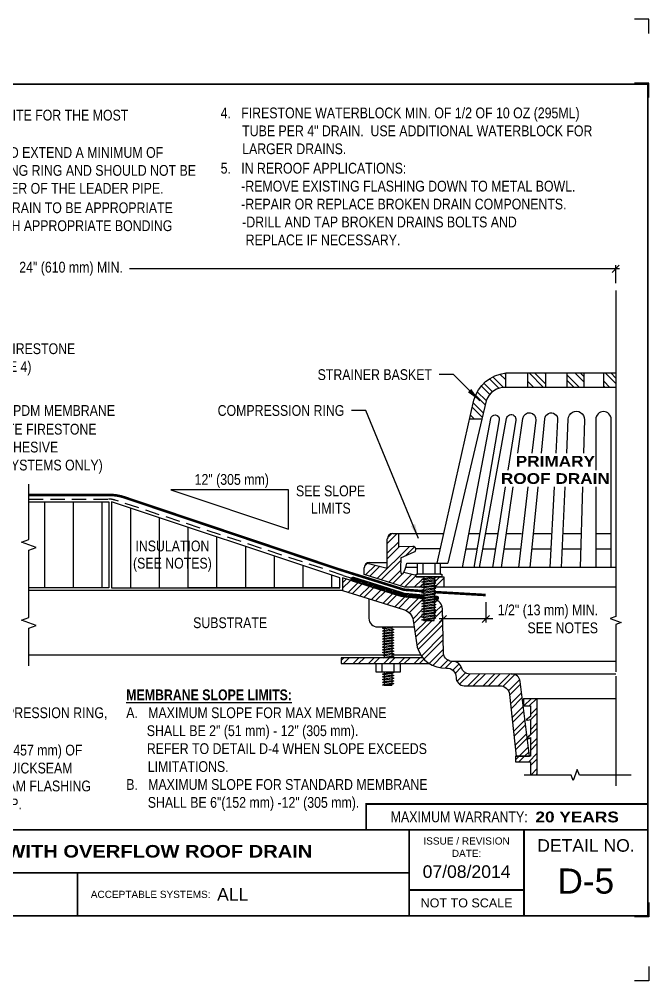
# Model space of a CAD drawing. Header units: inches. Extents: x 255.4 to 275.5, y 113.7 to 130.5.
# Drawn here: x 264.51 to 275.48, y 113.75 to 130.51 of the extents above; entities that cross this region are included whole.
import ezdxf
from ezdxf.enums import TextEntityAlignment as Align

# ---------------------------------------------------------------- set-up
doc = ezdxf.new("R2010")
doc.units = ezdxf.units.IN
doc.header["$MEASUREMENT"] = 0
doc.linetypes.add('HIDDEN', pattern=[0.375, 0.25, -0.125])
doc.layers.get('0').update_dxf_attribs({"linetype": 'CONTINUOUS'})
doc.layers.get('DEFPOINTS').update_dxf_attribs({"linetype": 'CONTINUOUS'})
for name, color, linetype in [('FSBP-ACCESSORY-OTHER', 7, 'CONTINUOUS'), ('FSBP-ADHESIVE', 1, 'HIDDEN'), ('FSBP-ANNO-NOTE', 7, 'CONTINUOUS'), ('FSBP-INSULATION', 7, 'CONTINUOUS'), ('FSBP-MEMBRANE', 7, 'CONTINUOUS'), ('FSBP-SEALANTS', 1, 'CONTINUOUS'), ('FSBP-SUBSTRATE-GENERIC', 9, 'CONTINUOUS'), ('FSBP-TTLB', 7, 'CONTINUOUS'), ('FSBP-TTLB-BORDER', 7, 'CONTINUOUS'), ('FSBP-TTLB-TEXT', 7, 'CONTINUOUS')]:
    doc.layers.add(name, color=color, linetype=linetype)
doc.styles.add('FSBP_ARIAL', font='arial.ttf')
doc.styles.add('FSBP_ARIAL_BOLD', font='')
doc.styles.add('FSBP_ARIAL_NAR', font='ARIALN.TTF')
doc.styles.get('FSBP_ARIAL_BOLD').set_extended_font_data('Arial Black')
doc.dimstyles.new('FSBP-DIM', dxfattribs={"dimtxt": 0.1875, "dimasz": 0.125, "dimexe": 0.0625, "dimexo": 0.125, "dimgap": 0.125, "dimtad": 0, "dimdec": 0, "dimzin": 1, "dimdsep": 46, "dimlunit": 4, "dimtxsty": 'FSBP_ARIAL_NAR', "dimblk": 'OBLIQUE', "dimcen": 0.09375, "dimdle": 0.0625, "dimclrd": 256, "dimclre": 256, "dimclrt": 256, "dimadec": 0, "dimazin": 0, "dimtfac": 1, "dimtdec": 0, "dimtmove": 1, "dimatfit": 3, "dimfxl": 1, "dimtolj": 1, "dimtzin": 0, "dimlwd": -1, "dimlwe": -1, "dimarcsym": 0})
doc.dimstyles.new('FSBP-LEADER', dxfattribs={"dimtxt": 0.1875, "dimasz": 0.25, "dimexe": 0.0625, "dimexo": 0.125, "dimgap": 0.125, "dimtad": 0, "dimtih": 1, "dimtoh": 1, "dimdec": 4, "dimzin": 0, "dimdsep": 46, "dimlunit": 4, "dimtxsty": 'FSBP_ARIAL_NAR', "dimcen": 0.09375, "dimclrd": 256, "dimclre": 256, "dimclrt": 256, "dimadec": 0, "dimazin": 0, "dimtfac": 1, "dimtdec": 4, "dimtofl": 0, "dimtmove": 0, "dimatfit": 3, "dimfxl": 1, "dimtolj": 1, "dimtzin": 0, "dimlwd": -1, "dimlwe": -1, "dimarcsym": 0})
pattern_1 = [(90, (-29.0456, -18.1545), (-0.5, 3e-17), [])]
pattern_2 = [(45, (0, 0), (-0.13258252, 0.13258252), []), (45, (0, 0.09375), (-0.13258252, 0.13258252), [])]

# ---------------------------------------------------------------- blocks, each defined once
blk = doc.blocks.new('TTLB-EPDM_1')
at = {"layer": 'DEFPOINTS', "linetype": 'Continuous', "ltscale": 1.75}
for points in [[(20.016, 13.881), (20.016, 14.131), (19.766, 14.131)], [(20.016, -2.381), (20.016, -2.631), (19.766, -2.631)]]:
    blk.add_lwpolyline(points, dxfattribs=at)
at = {"layer": 'DEFPOINTS', "color": 1}
for points in [[(20.016, 12.766), (20.016, 13.016), (19.766, 13.016)], [(20.016, -1.266), (20.016, -1.516), (19.766, -1.516)]]:
    blk.add_lwpolyline(points, dxfattribs=at)
at = {"layer": 'FSBP-TTLB', "const_width": 0.0312}
blk.add_lwpolyline([(15.09, 0), (20, 0), (20, 0.451), (15.09, 0.451)], close=True, dxfattribs=at)
for points in [[(0, 0), (0, -1.5), (20, -1.5), (20, 0), (0, 0)], [(15.84, 0), (15.84, -1.5)], [(17.841, 0), (17.841, -1.5)], [(20, 0), (20, -1.5)], [(4.825, -0.75), (15.84, -0.75)], [(15.84, -1.049), (17.841, -1.049)]]:
    blk.add_lwpolyline(points, dxfattribs=at)
at = {"layer": 'FSBP-TTLB-BORDER', "const_width": 0.0312}
blk.add_lwpolyline([(20, 0), (20, 13), (0, 13), (0, 0)], dxfattribs=at)
at = {"layer": 'FSBP-TTLB-TEXT', "const_width": 0.0312}
blk.add_lwpolyline([(10.062, -0.75), (10.062, -1.5)], dxfattribs=at)
at = {"layer": 'FSBP-TTLB-TEXT', "style": 'FSBP_ARIAL_NAR'}
blk.add_text('MAXIMUM WARRANTY:', height=0.1875, dxfattribs=at).set_placement((17.905, 0.226), align=Align.MIDDLE_RIGHT)
at = {"layer": 'FSBP-TTLB-TEXT', "style": 'FSBP_ARIAL'}
for s, height, p in [('ISSUE / REVISION', 0.125, (16.841, -0.194)), ('DETAIL NO.', 0.2188, (18.921, -0.272)), ('DATE:', 0.125, (16.841, -0.41)), ('NOT TO SCALE', 0.15625, (16.841, -1.274))]:
    blk.add_text(s, height=height, dxfattribs=at).set_placement(p, align=Align.MIDDLE_CENTER)
blk.add_text('ACCEPTABLE SYSTEMS:', height=0.125, dxfattribs=at).set_placement((10.293, -1.125), align=Align.MIDDLE_LEFT)
at = {"layer": 'FSBP-TTLB-TEXT'}
for tag, height, style, p in [('MAXIMUM_WARRANTY', 0.188, 'FSBP_ARIAL_BOLD', (18.04, 0.224)), ('ACCPT_SYSTEMS', 0.219, 'FSBP_ARIAL', (12.494, -1.125))]:
    blk.add_attdef(tag, text='', height=height, dxfattribs=dict(at, style=style)).set_placement(p, align=Align.MIDDLE_LEFT)
for tag, height, style, p in [('DETAIL_DESCP_LINE_1', 0.219, 'FSBP_ARIAL_BOLD', (10.331, -0.374)), ('ISSUE_REV_DATE', 0.219, 'FSBP_ARIAL', (16.841, -0.728)), ('DETAIL_NUMBER', 0.438, 'FSBP_ARIAL', (18.919, -0.893))]:
    blk.add_attdef(tag, text='', height=height, dxfattribs=dict(at, style=style)).set_placement(p, align=Align.MIDDLE_CENTER)
blk = doc.blocks.new('_OBLIQUE')
at = {"color": 0, "linetype": 'ByBlock'}
blk.add_line((-0.5, -0.5), (0.5, 0.5), dxfattribs=at)
blk = doc.blocks.new('*D4')
at = {"layer": 'DEFPOINTS', "color": 0, "transparency": 16777216}
for p in [(272.638, 120.471), (271.889, 120.054), (271.889, 119.949)]:
    blk.add_point(p, dxfattribs=at)
at = {"layer": 'FSBP-ANNO-NOTE', "transparency": 16777216}
for p, q in [((272.638, 120.346), (272.638, 119.992)), ((272.7, 120.054), (271.827, 120.054)), ((271.889, 120.074), (271.889, 120.117)), ((272.763, 120.054), (272.638, 120.054))]:
    blk.add_line(p, q, dxfattribs=at)
at = {"layer": 'FSBP-ANNO-NOTE', "transparency": 16777216, "xscale": 0.125, "yscale": 0.125, "zscale": 0.125, "rotation": 180}
blk.add_blockref('_OBLIQUE', (271.889, 120.054), dxfattribs=at)
at = {"layer": 'FSBP-ANNO-NOTE', "transparency": 16777216, "xscale": 0.125, "yscale": 0.125, "zscale": 0.125}
blk.add_blockref('_OBLIQUE', (272.638, 120.054), dxfattribs=at)
at = {"layer": 'FSBP-ANNO-NOTE', "transparency": 16777216, "insert": (274.594, 120.054), "char_height": 0.1875, "attachment_point": 6, "style": 'FSBP_ARIAL_NAR'}
blk.add_mtext('\\A1;1/2" (13 mm) MIN.\\PSEE NOTES', dxfattribs=at)
blk = doc.blocks.new('*D5')
at = {"layer": 'DEFPOINTS', "color": 0, "transparency": 16777216}
for p in [(274.903, 126.158), (255.923, 125.855), (274.903, 125.78)]:
    blk.add_point(p, dxfattribs=at)
at = {"layer": 'FSBP-ANNO-NOTE', "transparency": 16777216}
for p, q in [((255.923, 125.98), (255.923, 126.22)), ((274.903, 125.905), (274.903, 126.22)), ((255.86, 126.158), (264.397, 126.158)), ((274.966, 126.158), (266.429, 126.158))]:
    blk.add_line(p, q, dxfattribs=at)
at = {"layer": 'FSBP-ANNO-NOTE', "transparency": 16777216, "xscale": 0.125, "yscale": 0.125, "zscale": 0.125, "rotation": 180}
blk.add_blockref('_OBLIQUE', (255.923, 126.158), dxfattribs=at)
at = {"layer": 'FSBP-ANNO-NOTE', "transparency": 16777216, "xscale": 0.125, "yscale": 0.125, "zscale": 0.125}
blk.add_blockref('_OBLIQUE', (274.903, 126.158), dxfattribs=at)
at = {"layer": 'FSBP-ANNO-NOTE', "transparency": 16777216, "insert": (265.413, 126.158), "char_height": 0.1875, "attachment_point": 5, "style": 'FSBP_ARIAL_NAR'}
blk.add_mtext('\\A1;24" (610 mm) MIN.', dxfattribs=at)

msp = doc.modelspace()

# ---------------------------------------------------------------- hatches: boundary and pattern name
at = {"layer": 'FSBP-ACCESSORY-OTHER'}
h = msp.add_hatch(dxfattribs=at)
h.set_pattern_fill('STEEL', color=9, scale=1.5, angle=90, style=0)
h.set_pattern_definition([(135, (-29.0456, -17.54018), (-0.13258252, -0.13258252), []), (135, (-29.13936, -17.54018), (-0.13258252, -0.13258252), [])])
h.paths.add_polyline_path([(274.694, 124.342), (274.903, 124.342), (274.903, 124.091), (274.694, 124.091)])
h.paths.add_polyline_path([(274.351, 124.091), (274.058, 124.091), (274.058, 124.342), (274.351, 124.342)])
h.paths.add_polyline_path([(273.682, 124.091), (273.372, 124.091), (273.372, 124.342), (273.682, 124.342)])
h.paths.add_polyline_path([(272.645, 123.858), (272.569, 123.534), (272.354, 123.534), (272.429, 123.87, -0.305863), (272.987, 124.342), (272.987, 124.091, 0.338669)])
h = msp.add_hatch(dxfattribs=at)
h.set_pattern_fill('STEEL', color=9, scale=1.5, style=0)
h.set_pattern_definition(pattern_2)
edge = h.paths.add_edge_path()
edge.add_spline(control_points=[(271.245, 120.949), (271.245, 120.949), (271.2, 120.837), (271.154, 120.841), (271.154, 120.978), (271.158, 121.12)], knot_values=[0.018235, 0.018235, 0.018235, 1.018235, 2.018235, 3.018235, 4, 4, 4], degree=2, periodic=0)
edge.add_line((271.158, 121.12), (271.39, 121.224))
edge.add_arc((271.375, 121.269), 0.0474, 288.6155, 456.1049)
edge.add_line((271.37, 121.316), (271.124, 121.309))
edge.add_line((271.124, 121.309), (271.124, 121.543))
edge.add_line((271.124, 121.543), (271.017, 121.543))
edge.add_arc((271.017, 121.449), 0.0937, 90, 180)
edge.add_line((270.923, 121.449), (270.923, 121.045))
edge.add_line((270.923, 121.045), (270.923, 120.94))
edge.add_line((270.923, 120.94), (270.569, 121.029))
edge.add_arc((270.615, 120.947), 0.0937, 119.2776, 180)
edge.add_line((270.521, 120.947), (270.521, 120.932))
edge.add_line((270.521, 120.932), (270.521, 120.828))
edge.add_line((270.521, 120.828), (271.224, 120.606))
edge.add_line((271.224, 120.606), (271.534, 120.606))
edge.add_line((271.534, 120.606), (271.557, 120.618))
edge.add_line((271.557, 120.618), (271.557, 120.642))
edge.add_line((271.557, 120.642), (271.527, 120.649))
edge.add_line((271.527, 120.649), (271.557, 120.665))
edge.add_line((271.557, 120.665), (271.557, 120.689))
edge.add_line((271.557, 120.689), (271.527, 120.696))
edge.add_line((271.527, 120.696), (271.557, 120.712))
edge.add_line((271.557, 120.712), (271.557, 120.736))
edge.add_line((271.557, 120.736), (271.527, 120.743))
edge.add_line((271.527, 120.743), (271.557, 120.76))
edge.add_line((271.557, 120.76), (271.557, 120.79))
edge.add_line((271.557, 120.79), (271.424, 120.79))
edge.add_line((271.424, 120.79), (271.424, 120.815))
edge.add_line((271.424, 120.815), (271.211, 120.868))
h.paths.add_polyline_path([(271.91, 120.79), (271.741, 120.79), (271.741, 120.786), (271.77, 120.778), (271.741, 120.762), (271.741, 120.739), (271.77, 120.731), (271.741, 120.715), (271.741, 120.692), (271.77, 120.684), (271.741, 120.668), (271.741, 120.644), (271.77, 120.637), (271.741, 120.621), (271.741, 120.606), (271.91, 120.606)])
h = msp.add_hatch(dxfattribs=at)
h.set_pattern_fill('STEEL', color=9, scale=1.5, style=0)
h.set_pattern_definition(pattern_2)
h.paths.add_polyline_path([(271.883, 120.23, 0.354397), (271.748, 120.389), (271.741, 120.385), (271.741, 120.362), (271.77, 120.354), (271.741, 120.338), (271.741, 120.315), (271.77, 120.307), (271.741, 120.291), (271.741, 120.268), (271.77, 120.26), (271.741, 120.244), (271.741, 120.22), (271.77, 120.213), (271.741, 120.197), (271.741, 120.173), (271.77, 120.166), (271.741, 120.15), (271.741, 120.126), (271.77, 120.119), (271.741, 120.103), (271.741, 120.079), (271.77, 120.071), (271.741, 120.055), (271.741, 120.029), (271.557, 120.029), (271.527, 120.037), (271.557, 120.053), (271.557, 120.076), (271.527, 120.084), (271.557, 120.1), (271.557, 120.123), (271.527, 120.131), (271.557, 120.147), (271.557, 120.17), (271.527, 120.178), (271.557, 120.194), (271.557, 120.218), (271.527, 120.225), (271.557, 120.241), (271.557, 120.265), (271.527, 120.272), (271.557, 120.288), (271.557, 120.312), (271.527, 120.319), (271.557, 120.335), (271.557, 120.359), (271.527, 120.367), (271.557, 120.383), (271.557, 120.405), (271.29, 120.427, -0.056409), (271.124, 120.459), (270.315, 120.715), (270.143, 120.769), (270.143, 120.551), (271.207, 120.217, -0.291894), (271.374, 120.027), (271.445, 119.562, 0.354042), (271.952, 119.198, -0.43869), (272.12, 119.036, 0.421245), (272.263, 118.89), (272.881, 118.89, -0.389393), (273.053, 118.739), (273.169, 117.66), (273.402, 117.66), (273.238, 118.963, 0.377996), (273.089, 119.095), (272.357, 119.094, -0.347275), (272.214, 119.206, 0.331836), (272.086, 119.312), (272.071, 119.312, -0.39171), (271.899, 119.455)])
h = msp.add_hatch(dxfattribs=at)
h.set_pattern_fill('STEEL', color=9, scale=1.5, style=0)
h.set_pattern_definition(pattern_2)
h.paths.add_polyline_path([(271.65, 119.279, -0.076042), (271.539, 119.379), (270.117, 119.379), (270.117, 119.279)])
h = msp.add_hatch(dxfattribs=at)
h.set_pattern_fill('STEEL', color=9, scale=1.5, style=0)
h.set_pattern_definition(pattern_2)
h.paths.add_polyline_path([(273.417, 118.354), (273.344, 118.298), (273.373, 118.287), (273.415, 118.303), (273.415, 118.036), (273.372, 117.996), (273.372, 117.969), (273.389, 117.969), (273.415, 117.985), (273.415, 117.66), (273.157, 117.66), (273.157, 117.564), (273.415, 117.564), (273.415, 117.333), (273.535, 117.333), (273.535, 118.67), (273.296, 118.67), (273.296, 118.54), (273.417, 118.54)])
at = {"layer": 'FSBP-INSULATION'}
h = msp.add_hatch(dxfattribs=at)
h.set_pattern_fill('LINE', color=256, scale=4, angle=90, style=0)
h.set_pattern_definition(pattern_1)
h.paths.add_polyline_path([(264.678, 122.097), (264.678, 121.441), (264.549, 121.394), (264.807, 121.301), (264.678, 121.254), (264.678, 120.597), (266.073, 120.597), (266.073, 122.097)])
h = msp.add_hatch(dxfattribs=at)
h.set_pattern_fill('LINE', color=256, scale=4, angle=90, style=0)
h.set_pattern_definition(pattern_1)
h.paths.add_polyline_path([(266.119, 122.097), (266.119, 120.597), (270.096, 120.597), (270.096, 120.772)])
h.paths.add_polyline_path([(266.43, 120.815), (267.926, 120.815), (267.926, 121.184), (266.43, 121.184)], flags=24)
h.paths.add_polyline_path([(266.485, 121.181), (267.871, 121.181), (267.871, 121.472), (266.485, 121.472)], flags=24)
at = {"layer": 'FSBP-SEALANTS'}
h = msp.add_hatch(dxfattribs=at)
h.set_pattern_fill('ANSI31', color=256, scale=0.15, style=0)
h.paths.add_polyline_path([(271.784, 120.452, 0.04759), (271.741, 120.46), (271.741, 120.456), (271.77, 120.448), (271.741, 120.432), (271.741, 120.409), (271.77, 120.401), (271.748, 120.389, -0.025406), (271.765, 120.385, 1)])
h.paths.add_polyline_path([(271.557, 120.453), (271.527, 120.461), (271.552, 120.475), (271.295, 120.495, -0.056409), (271.145, 120.525), (270.335, 120.781, 1), (270.315, 120.715), (271.124, 120.459, 0.056409), (271.29, 120.427), (271.557, 120.405), (271.557, 120.406), (271.527, 120.414), (271.557, 120.43)])

# ---------------------------------------------------------------- linework, layer by layer
at = {"layer": 'FSBP-ACCESSORY-OTHER'}
for p, q in [((271.017, 121.543), (271.91, 121.543)), ((270.923, 121.045), (270.923, 121.449)), ((270.569, 121.029), (270.923, 120.94)), ((270.615, 121.041), (270.923, 121.041)), ((270.521, 120.932), (270.521, 120.947)), ((271.424, 120.79), (271.424, 120.837)), ((271.424, 120.837), (271.448, 120.837)), ((271.874, 120.79), (271.424, 120.79)), ((271.741, 120.837), (271.557, 120.837)), ((271.849, 120.837), (271.874, 120.837)), ((271.874, 120.837), (271.874, 120.79))]:
    msp.add_line(p, q, dxfattribs=at)
at = {"layer": 'FSBP-ACCESSORY-OTHER', "linetype": 'Continuous'}
for p, q in [((271.851, 121.279), (271.421, 121.279)), ((272.293, 121.279), (272.487, 121.279)), ((272.588, 121.279), (272.809, 121.279)), ((272.959, 121.279), (273.247, 121.279)), ((273.445, 121.279), (273.772, 121.279)), ((273.973, 121.279), (274.291, 121.279)), ((274.556, 121.279), (274.824, 121.279)), ((271.448, 121.024), (271.849, 121.024)), ((271.849, 120.837), (271.849, 121.024)), ((271.424, 120.79), (271.424, 120.815)), ((271.557, 120.79), (271.557, 120.76)), ((271.557, 120.736), (271.557, 120.712)), ((271.557, 120.689), (271.557, 120.665)), ((271.741, 120.79), (271.741, 120.786)), ((271.741, 120.762), (271.741, 120.739)), ((271.741, 120.715), (271.741, 120.692)), ((271.557, 120.642), (271.557, 120.618)), ((271.557, 120.595), (271.557, 120.571)), ((271.557, 120.547), (271.557, 120.524)), ((271.741, 120.668), (271.741, 120.644)), ((271.741, 120.621), (271.741, 120.597)), ((271.741, 120.574), (271.741, 120.55)), ((271.741, 120.527), (271.741, 120.503)), ((271.557, 120.5), (271.557, 120.477)), ((271.557, 120.453), (271.557, 120.43)), ((271.557, 120.406), (271.557, 120.383)), ((271.557, 120.359), (271.557, 120.335)), ((271.741, 120.479), (271.741, 120.456)), ((271.741, 120.432), (271.741, 120.409)), ((271.741, 120.385), (271.741, 120.362)), ((271.557, 120.312), (271.557, 120.288)), ((271.557, 120.265), (271.557, 120.241)), ((271.557, 120.218), (271.557, 120.194)), ((271.741, 120.338), (271.741, 120.315)), ((271.741, 120.291), (271.741, 120.268)), ((271.741, 120.244), (271.741, 120.22)), ((271.741, 120.197), (271.741, 120.173)), ((271.557, 120.17), (271.557, 120.147)), ((271.557, 120.123), (271.557, 120.1)), ((271.557, 120.076), (271.557, 120.053)), ((271.557, 120.029), (271.741, 120.029)), ((271.741, 120.15), (271.741, 120.126)), ((271.741, 120.103), (271.741, 120.079)), ((271.741, 120.029), (271.741, 120.055)), ((270.87, 119.915), (270.87, 119.907)), ((270.87, 119.883), (270.87, 119.86)), ((271.004, 119.902), (271.004, 119.879)), ((271.004, 119.855), (271.004, 119.832)), ((270.87, 119.836), (270.87, 119.813)), ((270.87, 119.789), (270.87, 119.766)), ((270.87, 119.742), (270.87, 119.719)), ((270.87, 119.695), (270.87, 119.671)), ((271.004, 119.808), (271.004, 119.785)), ((271.004, 119.761), (271.004, 119.738)), ((271.004, 119.714), (271.004, 119.691)), ((270.87, 119.648), (270.87, 119.624)), ((270.87, 119.601), (270.87, 119.577)), ((270.87, 119.553), (270.87, 119.53)), ((271.004, 119.667), (271.004, 119.643)), ((271.004, 119.62), (271.004, 119.596)), ((271.004, 119.573), (271.004, 119.549)), ((271.004, 119.526), (271.004, 119.502)), ((270.87, 119.506), (270.87, 119.483)), ((270.87, 119.459), (270.87, 119.436)), ((270.87, 119.412), (270.87, 119.389)), ((271.004, 119.478), (271.004, 119.455)), ((271.004, 119.431), (271.004, 119.408)), ((271.004, 119.384), (271.004, 119.379)), ((270.833, 119.128), (270.833, 119.279)), ((271.042, 119.128), (271.042, 119.279)), ((270.87, 119.128), (270.87, 119.106)), ((270.87, 119.082), (270.87, 119.059)), ((270.87, 119.035), (270.87, 119.012)), ((271.004, 119.128), (271.004, 119.125)), ((271.004, 119.101), (271.004, 119.078)), ((271.004, 119.054), (271.004, 119.031)), ((270.87, 118.988), (270.87, 118.965)), ((270.87, 118.941), (270.87, 118.918)), ((271.004, 119.007), (271.004, 118.984)), ((271.004, 118.96), (271.004, 118.937)), ((271.004, 118.894), (271.004, 118.913)), ((273.535, 117.333), (273.535, 118.67))]:
    msp.add_line(p, q, dxfattribs=at)
at = {"layer": 'FSBP-ACCESSORY-OTHER'}
for points in [[(271.91, 121.543), (272.429, 123.87, -0.305863), (272.987, 124.342), (274.903, 124.342)], [(274.903, 124.091), (272.987, 124.091, 0.338669), (272.645, 123.858), (271.979, 121.024)], [(272.23, 120.949), (272.724, 123.546, -0.978812), (272.874, 123.527), (272.43, 120.949)], [(272.528, 120.949), (272.999, 123.546, -1.02179), (273.162, 123.519), (273.025, 122.648)], [(273.198, 122.944), (273.285, 123.55, -0.991857), (273.511, 123.521), (273.443, 122.944)], [(273.608, 122.944), (273.666, 123.545, -1.004584), (273.889, 123.523), (273.859, 122.944)], [(274.049, 122.944), (274.075, 123.537, -1.017737), (274.356, 123.526), (274.339, 122.944)], [(274.824, 120.949), (274.824, 123.534, 1), (274.556, 123.534), (274.556, 122.648)], [(271.557, 120.405), (271.29, 120.427, -0.056409), (271.124, 120.459), (270.143, 120.769), (270.143, 120.551), (271.207, 120.217, -0.291894), (271.374, 120.027), (271.445, 119.562, 0.354042), (271.952, 119.198, -0.43869), (272.12, 119.036, 0.421245), (272.263, 118.89), (272.881, 118.89, -0.389393), (273.053, 118.739), (273.169, 117.66), (273.402, 117.66), (273.238, 118.963, 0.377996), (273.089, 119.095), (272.357, 119.094, -0.347275), (272.214, 119.206, 0.361921), (272.071, 119.312, -0.39171), (271.899, 119.455), (271.883, 120.23, 0.354397), (271.748, 120.389)]]:
    msp.add_lwpolyline(points, format="xyb", dxfattribs=at)
for points in [[(272.979, 122.357), (272.757, 120.949)], [(272.912, 120.949), (273.114, 122.357)], [(273.374, 122.357), (273.208, 120.949)], [(273.413, 120.949), (273.55, 122.357)], [(273.828, 122.357), (273.755, 120.949)], [(273.958, 120.949), (274.022, 122.357)], [(274.322, 122.357), (274.282, 120.949)], [(274.556, 122.357), (274.556, 120.949)], [(271.027, 119.915), (271.004, 119.902), (270.87, 119.883), (270.841, 119.891), (270.87, 119.907), (270.925, 119.915)], [(271.538, 119.379), (270.117, 119.379), (270.117, 119.279), (271.649, 119.279)], [(270.853, 119.379), (270.87, 119.389), (271.004, 119.408), (271.034, 119.4), (271.004, 119.384), (270.97, 119.379)]]:
    msp.add_lwpolyline(points, dxfattribs=at)
at = {"layer": 'FSBP-ACCESSORY-OTHER', "linetype": 'Continuous'}
for points in [[(274.903, 120.998), (274.903, 120.098), (274.807, 120.063), (275, 119.992), (274.903, 119.957), (274.903, 119.135)], [(273.296, 118.67), (273.296, 118.54), (273.417, 118.54), (273.417, 118.354), (273.344, 118.298), (273.373, 118.287), (273.415, 118.303), (273.415, 118.036), (273.372, 117.996), (273.372, 117.969), (273.389, 117.969), (273.415, 117.985), (273.415, 117.66), (273.157, 117.66), (273.157, 117.564), (273.415, 117.564), (273.415, 117.333)], [(275.169, 117.333), (274.269, 117.333), (274.233, 117.43), (274.163, 117.237), (274.128, 117.333), (273.305, 117.333)]]:
    msp.add_lwpolyline(points, dxfattribs=at)
at = {"layer": 'FSBP-ACCESSORY-OTHER'}
for points in [[(271.741, 120.786), (271.77, 120.778), (271.741, 120.762), (271.557, 120.736), (271.527, 120.743), (271.557, 120.76)], [(271.741, 120.739), (271.77, 120.731), (271.741, 120.715), (271.557, 120.689), (271.527, 120.696), (271.557, 120.712)], [(271.741, 120.692), (271.77, 120.684), (271.741, 120.668), (271.557, 120.642), (271.527, 120.649), (271.557, 120.665)], [(271.741, 120.644), (271.77, 120.637), (271.741, 120.621), (271.557, 120.595), (271.527, 120.602), (271.557, 120.618)], [(271.741, 120.597), (271.77, 120.59), (271.741, 120.574), (271.557, 120.547), (271.527, 120.555), (271.557, 120.571)], [(271.741, 120.55), (271.77, 120.543), (271.741, 120.527), (271.557, 120.5), (271.527, 120.508), (271.557, 120.524)], [(271.741, 120.503), (271.77, 120.495), (271.741, 120.479), (271.557, 120.453), (271.527, 120.461), (271.557, 120.477)], [(271.741, 120.456), (271.77, 120.448), (271.741, 120.432), (271.557, 120.406), (271.527, 120.414), (271.557, 120.43)], [(271.741, 120.409), (271.77, 120.401), (271.741, 120.385), (271.557, 120.359), (271.527, 120.367), (271.557, 120.383)], [(271.741, 120.362), (271.77, 120.354), (271.741, 120.338), (271.557, 120.312), (271.527, 120.319), (271.557, 120.335)], [(271.741, 120.315), (271.77, 120.307), (271.741, 120.291), (271.557, 120.265), (271.527, 120.272), (271.557, 120.288)], [(271.741, 120.268), (271.77, 120.26), (271.741, 120.244), (271.557, 120.218), (271.527, 120.225), (271.557, 120.241)], [(271.741, 120.22), (271.77, 120.213), (271.741, 120.197), (271.557, 120.17), (271.527, 120.178), (271.557, 120.194)], [(271.741, 120.173), (271.77, 120.166), (271.741, 120.15), (271.557, 120.123), (271.527, 120.131), (271.557, 120.147)], [(271.741, 120.126), (271.77, 120.119), (271.741, 120.103), (271.557, 120.076), (271.527, 120.084), (271.557, 120.1)], [(271.741, 120.079), (271.77, 120.071), (271.741, 120.055), (271.557, 120.029), (271.527, 120.037), (271.557, 120.053)], [(271.004, 119.879), (271.034, 119.871), (271.004, 119.855), (270.87, 119.836), (270.841, 119.844), (270.87, 119.86)], [(271.004, 119.832), (271.034, 119.824), (271.004, 119.808), (270.87, 119.789), (270.841, 119.797), (270.87, 119.813)], [(271.004, 119.785), (271.034, 119.777), (271.004, 119.761), (270.87, 119.742), (270.841, 119.75), (270.87, 119.766)], [(271.004, 119.738), (271.034, 119.73), (271.004, 119.714), (270.87, 119.695), (270.841, 119.702), (270.87, 119.719)], [(271.004, 119.691), (271.034, 119.683), (271.004, 119.667), (270.87, 119.648), (270.841, 119.655), (270.87, 119.671)], [(271.004, 119.643), (271.034, 119.636), (271.004, 119.62), (270.87, 119.601), (270.841, 119.608), (270.87, 119.624)], [(271.004, 119.596), (271.034, 119.589), (271.004, 119.573), (270.87, 119.553), (270.841, 119.561), (270.87, 119.577)], [(271.004, 119.549), (271.034, 119.542), (271.004, 119.526), (270.87, 119.506), (270.841, 119.514), (270.87, 119.53)], [(271.004, 119.502), (271.034, 119.494), (271.004, 119.478), (270.87, 119.459), (270.841, 119.467), (270.87, 119.483)], [(271.004, 119.455), (271.034, 119.447), (271.004, 119.431), (270.87, 119.412), (270.841, 119.42), (270.87, 119.436)], [(271.004, 119.125), (271.034, 119.118), (271.004, 119.101), (270.87, 119.082), (270.841, 119.09), (270.87, 119.106)], [(271.004, 119.078), (271.034, 119.07), (271.004, 119.054), (270.87, 119.035), (270.841, 119.043), (270.87, 119.059)], [(271.004, 119.031), (271.034, 119.023), (271.004, 119.007), (270.87, 118.988), (270.841, 118.996), (270.87, 119.012)], [(271.004, 118.984), (271.034, 118.976), (271.004, 118.96), (270.87, 118.941), (270.841, 118.949), (270.87, 118.965)], [(271.004, 118.937), (271.034, 118.929), (271.004, 118.913), (270.87, 118.894), (270.841, 118.902), (270.87, 118.918)]]:
    msp.add_lwpolyline(points, close=True, dxfattribs=at)
for points in [[(274.903, 125.78, 0), (274.903, 120.92, 0)], [(272.987, 124.091, 0), (272.987, 124.342, 0)], [(273.372, 124.091, 0), (273.372, 124.342, 0)], [(273.682, 124.091, 0), (273.682, 124.342, 0)], [(274.058, 124.091, 0), (274.058, 124.342, 0)], [(274.351, 124.091, 0), (274.351, 124.342, 0)], [(274.694, 124.091, 0), (274.694, 124.342, 0)], [(272.569, 123.534, 0), (272.354, 123.534, 0)], [(271.124, 121.309, 0), (271.124, 121.543, 0)], [(271.794, 121.024, 0), (271.91, 121.543, 0)], [(272.351, 121.543, 0), (272.536, 121.543, 0)], [(272.636, 121.543, 0), (272.841, 121.543, 0)], [(273, 121.543, 0), (273.263, 121.543, 0)], [(273.473, 121.543, 0), (273.774, 121.543, 0)], [(273.991, 121.543, 0), (274.293, 121.543, 0)], [(274.569, 121.543, 0), (274.816, 121.543, 0)], [(271.37, 121.316, 0), (271.124, 121.309, 0)], [(271.158, 121.12, 0), (271.39, 121.224, 0)], [(270.923, 120.94, 0), (270.923, 121.045, 0)], [(271.245, 120.949, 0), (271.262, 121.024, 0)], [(271.262, 121.024, 0), (271.979, 121.024, 0)], [(271.448, 120.837, 0), (271.448, 121.024, 0)], [(271.544, 121.024, 0), (271.544, 120.837, 0)], [(271.753, 121.024, 0), (271.753, 120.837, 0)], [(270.521, 120.828, 0), (270.521, 120.932, 0)], [(271.211, 120.868, 0), (271.424, 120.815, 0)], [(271.448, 120.949, 0), (271.245, 120.949, 0)], [(274.903, 120.949, 0), (271.849, 120.949, 0)], [(271.224, 120.606, 0), (270.521, 120.828, 0)], [(271.424, 120.79, 0), (271.539, 120.79, 0)], [(271.849, 120.837, 0), (271.448, 120.837, 0)], [(271.741, 120.79, 0), (271.91, 120.79, 0)], [(271.91, 120.79, 0), (271.91, 120.606, 0)], [(271.534, 120.606, 0), (271.222, 120.606, 0)], [(274.903, 120.606, 0), (271.741, 120.606, 0)], [(270.603, 120.406, 0), (270.603, 120.065, 0)], [(270.753, 119.915, 0), (271.391, 119.915, 0)], [(270.728, 119.128, 0), (270.728, 119.279, 0)], [(271.147, 119.279, 0), (271.147, 119.128, 0)], [(274.903, 119.312, 0), (272.071, 119.312, 0)], [(271.147, 119.128, 0), (270.728, 119.128, 0)], [(273.079, 119.095, 0), (274.903, 119.095, 0)], [(274.903, 119.057, 0), (274.903, 117.146, 0)], [(271.004, 118.894, 0), (270.87, 118.894, 0)], [(273.296, 118.67, 0), (274.903, 118.67, 0)]]:
    msp.add_polyline3d(points, dxfattribs=at)
for centre, radius, start, end in [((271.017, 121.449), 0.0938, 90, 180), ((271.375, 121.269), 0.0474, 288.6155, 96.1049), ((270.615, 120.947), 0.0938, 90, 180)]:
    msp.add_arc(centre, radius, start, end, dxfattribs=at)
at = {"layer": 'FSBP-ACCESSORY-OTHER', "linetype": 'Continuous'}
msp.add_arc((270.755, 120.067), 0.153, 180.7653, 269.2347, dxfattribs=at)
at = {"layer": 'FSBP-ACCESSORY-OTHER'}
msp.add_open_spline([(271.158, 121.12), (271.154, 120.978), (271.154, 120.841), (271.2, 120.837), (271.245, 120.949), (271.245, 120.949)], degree=2, knots=[0.018235, 0.018235, 0.018235, 1, 2, 3, 4, 4, 4], dxfattribs=at)
at = {"layer": 'FSBP-ADHESIVE', "linetype": 'HIDDEN'}
for p, q in [((264.678, 122.144), (266.065, 122.144)), ((270.155, 120.814), (266.183, 122.125)), ((270.155, 120.814), (270.296, 120.766))]:
    msp.add_line(p, q, dxfattribs=at)
msp.add_arc((266.065, 121.769), 0.375, 71.7274, 90, dxfattribs=at)
at = {"layer": 'FSBP-ANNO-NOTE'}
msp.add_lwpolyline([(269.203, 121.621), (269.203, 122.306), (267.148, 122.306)], close=True, dxfattribs=at)
at = {"layer": 'FSBP-INSULATION', "linetype": 'Continuous'}
msp.add_line((270.096, 120.597), (267.464, 120.597), dxfattribs=at)
msp.add_lwpolyline([(264.678, 120.597), (264.678, 121.254), (264.807, 121.301), (264.549, 121.394), (264.678, 121.441), (264.678, 122.402)], dxfattribs=at)
at = {"layer": 'FSBP-INSULATION'}
msp.add_lwpolyline([(264.678, 122.097), (266.073, 122.097), (266.073, 120.597), (264.678, 120.597)], dxfattribs=at)
msp.add_lwpolyline([(270.096, 120.772), (266.119, 122.097), (266.119, 120.597), (270.096, 120.597)], close=True, dxfattribs=at)
at = {"layer": 'FSBP-MEMBRANE', "const_width": 0.045}
msp.add_lwpolyline([(264.678, 122.215), (266.095, 122.215, -0.081137), (266.334, 122.176), (270.059, 120.925), (271.212, 120.564), (271.557, 120.537)], format="xyb", dxfattribs=at)
msp.add_lwpolyline([(272.638, 120.471), (271.741, 120.523)], dxfattribs=at)
at = {"layer": 'FSBP-SEALANTS', "linetype": 'Continuous'}
for points in [[(271.557, 120.405), (271.29, 120.427, -0.056409), (271.124, 120.459), (270.315, 120.715, -1), (270.335, 120.781), (271.145, 120.525, 0.056409), (271.295, 120.495), (271.552, 120.475)], [(271.741, 120.46, -0.04759), (271.784, 120.452, -1), (271.765, 120.385, 0.025406), (271.748, 120.389)]]:
    msp.add_lwpolyline(points, format="xyb", dxfattribs=at)
at = {"layer": 'FSBP-SUBSTRATE-GENERIC', "linetype": 'Continuous'}
msp.add_lwpolyline([(264.678, 119.238), (264.678, 119.894), (264.807, 119.941), (264.549, 120.035), (264.678, 120.082), (264.678, 120.597)], dxfattribs=at)
at = {"layer": 'FSBP-SUBSTRATE-GENERIC'}
for points in [[(270.143, 120.551), (264.678, 120.551)], [(264.678, 119.426), (270.852, 119.426)], [(271.004, 119.426), (271.505, 119.426)]]:
    msp.add_lwpolyline(points, dxfattribs=at)

# ---------------------------------------------------------------- block references
msp.add_blockref('TTLB-EPDM_1', (255.463, 116.378)).add_auto_attribs({'DETAIL_DESCP_LINE_1': 'ROOF DRAIN WITH OVERFLOW ROOF DRAIN', 'ACCPT_SYSTEMS': 'ALL', 'ISSUE_REV_DATE': '07/08/2014', 'DETAIL_NUMBER': 'D-5', 'MAXIMUM_WARRANTY': '20 YEARS'})

# ---------------------------------------------------------------- texts
at = {"layer": 'FSBP-ANNO-NOTE', "style": 'FSBP_ARIAL_NAR'}
for s, p in [('STRAINER BASKET', (271.701, 124.313)), ('COMPRESSION RING', (270.174, 123.688))]:
    msp.add_text(s, height=0.1875, dxfattribs=at).set_placement(p, align=Align.MIDDLE_RIGHT)
msp.add_text('RUBBERGARD EPDM MEMBRANE', height=0.1875, dxfattribs=at).set_placement((262.683, 123.688), align=Align.MIDDLE_LEFT)
at = {"layer": 'FSBP-ANNO-NOTE'}
for s, style, p in [('PRIMARY', 'FSBP_ARIAL_BOLD', (273.851, 122.803)), ('12" (305 mm)', 'FSBP_ARIAL_NAR', (268.212, 122.486)), ('ROOF DRAIN', 'FSBP_ARIAL_BOLD', (273.851, 122.502)), ('SEE SLOPE', 'FSBP_ARIAL_NAR', (269.934, 122.286)), ('LIMITS', 'FSBP_ARIAL_NAR', (269.939, 121.985)), ('SUBSTRATE', 'FSBP_ARIAL_NAR', (268.184, 119.988))]:
    msp.add_text(s, height=0.1875, dxfattribs=dict(at, style=style)).set_placement(p, align=Align.MIDDLE_CENTER)
note = msp.add_mtext_dynamic_manual_height_columns('\\A1;\\pi-0.375,l0.375,t0.1875,0.375;NOTES\\P1.   REFER TO FIRESTONE WEBSITE FOR THE MOST \\P\\pi0;CURRENT INFORMATION.\\P\\pi-0.375;{\\H0.083333x;\\P\\pt0.375;}2.    HOLE IN MEMBRANE SHOULD EXTEND A MINIMUM OF 1/2"(13 mm) BEYOND CLAMPING RING AND SHOULD NOT BE SMALLER THAN THE DIAMETER OF THE LEADER PIPE.\\P{\\H0.083333x;\\P}3.   INSULATION ADJACENT TO DRAIN TO BE APPROPRIATE FIRESTONE INSULATION WITH APPROPRIATE BONDING SURFACE.\\P', width=6.70547, gutter_width=23.081, heights=[2.896, 0], dxfattribs=dict(at, insert=(260.968, 129.243), char_height=0.1875, attachment_point=1, style='FSBP_ARIAL_NAR'))
at = {"layer": 'FSBP-ANNO-NOTE', "char_height": 0.1875, "attachment_point": 1, "style": 'FSBP_ARIAL_NAR'}
for s, width, heights, insert in [('\\A1;\\pi-0.375,l0.375,t0.1875,0.375;{\\H0.083333x;\\P\\pt0.375;}4.   FIRESTONE WATERBLOCK MIN. OF 1/2 OF 10 OZ (295ML) TUBE PER 4" DRAIN.  USE ADDITIONAL WATERBLOCK FOR LARGER DRAINS.\\P{\\H0.083333x;  \\P}5.   IN REROOF APPLICATIONS:\\P      -REMOVE EXISTING FLASHING DOWN TO METAL BOWL.\\P      -REPAIR OR REPLACE BROKEN DRAIN COMPONENTS.\\P\\pi0;-DRILL AND TAP BROKEN DRAINS BOLTS AND\\P REPLACE IF NECESSARY.', 6.72773, [2.825], (268.019, 128.995)), ('\\A1;\\pi-0.375,l0.375,t0.1875,0.375;{\\H0.083333x;\\P\\pi0,l0,t0.375;}CONTINUOUS BEAD OF FIRESTONE \\PWATERBLOCK (SEE NOTE 4)', 3.79605, [0.691], (261.751, 124.885)), ('\\A1;\\pi-0.375,l0.375,t0.1875,0.375;{\\H0.083333x;\\P\\pi0,l0,t0.375;}APPROPRIATE FIRESTONE\\PBONDING ADHESIVE \\P(ADHERED SYSTEMS ONLY)', 3.79605, [1.105], (263.041, 123.482)), ('\\A1;\\pt4.6875;{\\fArial Narrow|b1|i0|c0|p34;\\LSUMP AREA FIELD SEAM REQUIREMENTS\\fArial Narrow|b0|i0|c0|p34;:\\P\\pi-0.375,l0.375,t0.375;}A.  IF SEAM EDGE IS WITHIN 9"(229mm) OF DRAIN COMPRESSION RING, EPDM TARGET PATCH REQUIRED.\\P{\\H0.083333x;\\P}B.   IF FIELD SEAM EDGE IS WITH IN 9" (229 mm) TO 18" (457 mm) OF DRAIN COMPRESSION RING, INSTALL A LAYER OF 5" QUICKSEAM FLASHING CENTERED OVER SEAM EDGE.  5" QUICKSEAM FLASHING SHALL EXTEND 3" (76 mm) MIN. BEYOND EDGE OF SUMP. ', 7.48943, [2.806], (258.583, 118.825)), ('\\A1;\\pi-0.375,l0.375,t0.1875,0.375;{\\fArial Narrow|b1|i0|c0|p34;\\LMEMBRANE SLOPE LIMITS:\\P\\pi0,l0,tz;}A.   MAXIMUM SLOPE FOR MAX MEMBRANE\\P\\pi-0.375,l0.375,t0.375;      SHALL BE 2" (51 mm) - 12" (305 mm).\\P      REFER TO DETAIL D-4 WHEN SLOPE EXCEEDS LIMITATIONS.\\PB.   MAXIMUM SLOPE FOR STANDARD MEMBRANE SHALL BE 6"(152 mm) -12" (305 mm).', 5.31819, [2.589], (266.374, 118.825))]:
    msp.add_mtext_dynamic_manual_height_columns(s, width=width, gutter_width=23.081, heights=heights, dxfattribs=dict(at, insert=insert))
at = {"layer": 'FSBP-INSULATION', "style": 'FSBP_ARIAL_NAR'}
for s, p in [('INSULATION', (267.178, 121.326)), ('(SEE NOTES)', (267.178, 121.026))]:
    msp.add_text(s, height=0.1875, dxfattribs=at).set_placement(p, align=Align.MIDDLE_CENTER)

# ---------------------------------------------------------------- dimensions: what is measured, and where the dimension line sits
at = {"layer": 'FSBP-ANNO-NOTE'}
dim = msp.add_linear_dim(base=(274.903, 126.158), p1=(255.923, 125.855), p2=(274.903, 125.78), text='24" (610 mm) MIN.', dimstyle='FSBP-DIM', dxfattribs=at)
dim.commit()
dim.dimension.update_dxf_attribs({"geometry": '*D5', "text_midpoint": (265.413, 126.158)})
dim = msp.add_linear_dim(base=(271.889, 120.054), p1=(272.638, 120.471), p2=(271.889, 119.949), angle=180, text='1/2" (13 mm) MIN.\\PSEE NOTES', dimstyle='FSBP-DIM', dxfattribs=at)
dim.commit()
dim.dimension.update_dxf_attribs({"geometry": '*D4', "text_midpoint": (273.741, 119.977), "dimtype": 160})

# ---------------------------------------------------------------- leaders
for points in [[(272.532, 123.859), (272.076, 124.313), (271.826, 124.313)], [(271.466, 121.459), (270.549, 123.688), (270.299, 123.688)]]:
    msp.add_leader(points, dimstyle='FSBP-LEADER', dxfattribs=at)

doc.saveas('drawing.dxf')
